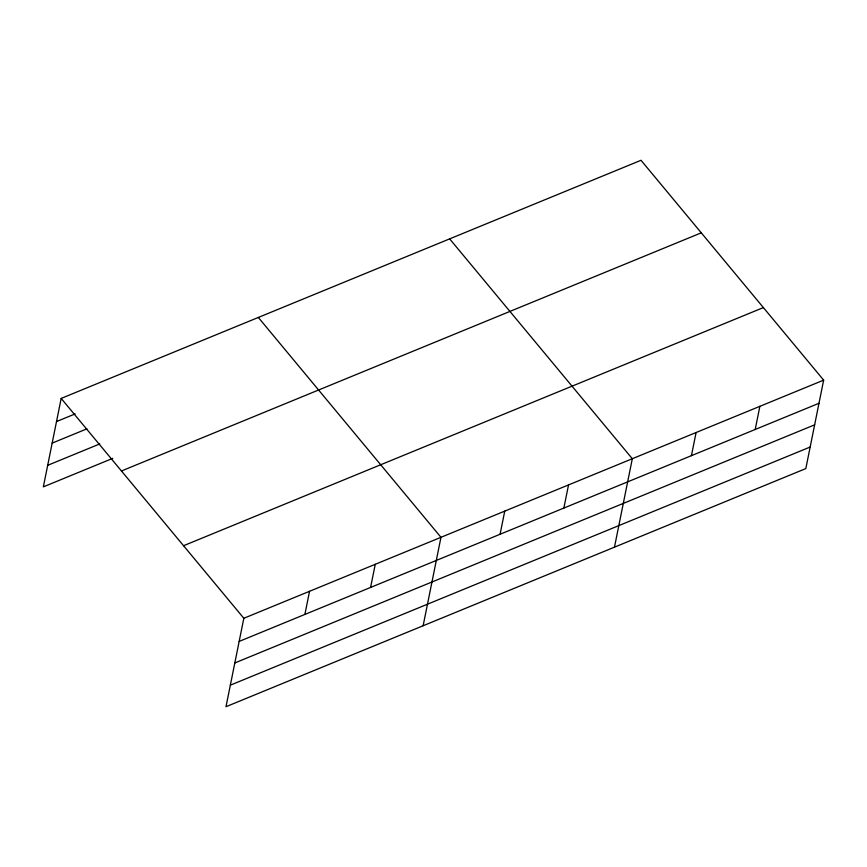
<?xml version="1.0" encoding="UTF-8"?>
<svg xmlns="http://www.w3.org/2000/svg" width="867" height="867" viewBox="0 0 867 867"><rect width="100%" height="100%" fill="white"/><g stroke="black" fill="none" stroke-linecap="round" stroke-linejoin="round"><path stroke-width="1.3" d="M61.178 398.419L243.833 618.279L225.994 706.713L805.822 468.581L823.65 380.136L641.006 160.287L61.178 398.419L43.35 486.864L112.786 458.34M304.881 614.432L309.541 591.294M370.588 587.436L375.259 564.298M423.139 625.746L440.967 537.312L258.323 317.452M500.086 534.256L504.746 511.118M563.864 508.062L568.535 484.924M614.475 547.164L632.314 458.73L449.659 238.869M691.422 455.663L696.093 432.525M755.2 429.468L759.871 406.33M56.518 421.557L75.115 413.927M52.172 443.113L86.884 428.851M47.696 465.308L99.77 443.926M121.456 470.976L701.273 232.833M183.555 545.722L763.372 307.59M243.833 618.279L823.65 380.136M239.162 641.417L818.99 403.274M234.827 662.962L814.644 424.83M230.34 685.168L810.168 447.025"/></g></svg>
